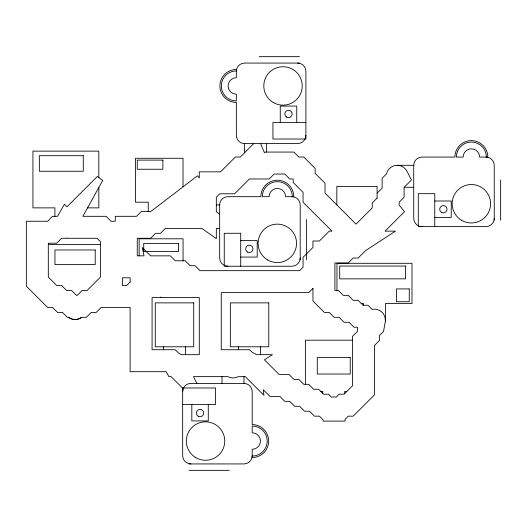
<?xml version="1.0" encoding="UTF-8"?>
<svg xmlns="http://www.w3.org/2000/svg" width="527" height="527" viewBox="0 0 527 527"><rect width="100%" height="100%" fill="white"/><g stroke="black" fill="none" stroke-linecap="round" stroke-linejoin="round"><path stroke-width="0.79" d="M377.187 193.099L382.128 188.152L382.128 178.271L386.541 173.857L386.811 172.876A10.981 10.981 0 0 1 396.409 165.346L397.49 165.313A10.981 10.981 0 0 1 407.042 171.328L411.442 180.017L404.09 187.368L404.09 197.25L399.15 202.197L399.15 205.056L404.512 211.656L385.033 231.136L395.428 231.136L365.481 250.687L358.129 258.039L353.189 258.039L348.242 262.98L334.908 262.98L334.908 290.436L338.36 290.436L343.301 295.377L348.242 295.377L353.189 300.318L358.129 300.318L363.07 305.258L368.011 305.258L372.075 309.323L375.428 309.092L379.605 310.317L382.885 312.966L384.947 316.72L385.415 321.048L383.518 331.476L379.381 335.613L379.381 340.554L374.44 345.495L374.44 394.907L353.189 416.165L348.242 416.165L345.047 419.36L345.099 421.106L323.13 421.106L323.097 419.874L319.382 416.165L314.441 416.165L309.501 411.225L304.56 411.225L299.619 406.284L294.679 406.284L289.731 401.337L284.791 401.337L279.85 396.396L269.969 396.396L263.335 389.769L263.902 395.276L245.259 376.634L237.987 376.713A10.981 10.981 0 0 1 228.606 377.003L227.862 376.634L193.475 376.634L196.874 383.406M385.408 321.075L385.336 321.575M385.441 320.502L385.461 303.559L411.995 303.559L411.995 263.296L336.964 263.296L336.964 290.436M182.665 391.64L183.561 387.898A8.234 8.234 0 0 1 190.899 383.406L243.975 383.406A8.234 8.234 0 0 1 252.209 391.64L252.209 424.584A16.469 16.469 0 0 1 268.678 441.053A16.469 16.469 0 0 1 252.209 457.528L252.209 449.287A8.234 8.234 0 0 0 260.443 441.053A8.234 8.234 0 0 0 252.209 432.819L252.209 426.047A15.006 15.006 0 0 1 267.215 441.053A15.006 15.006 0 0 1 252.209 456.059M253.737 143.594L240.319 157.013L235.378 157.013L220.556 171.842L199.298 171.842L199.298 177.948L197.421 175.801L151.012 211.373L141.493 211.373L136.552 216.314L115.294 216.314L115.294 221.254L111.059 221.254L106.118 216.314L82.871 216.314L102.679 180.504L97.324 176.473L66.982 206.821L64.432 204.272L57.489 216.314L52.548 216.314L47.608 221.254L26.35 221.254L26.35 286.194L47.608 307.452L52.548 307.452L57.489 312.392L62.43 312.392L67.37 317.333L68.523 317.333C71.83 319.876 76.606 320.205 80.256 318.216L79.775 318.453M377.187 198.04L372.246 202.981L372.246 207.921L356.048 224.12L325.027 193.099L325.027 183.212L315.146 173.33L315.146 168.39L303.769 157.013L298.829 157.013L293.888 152.072L265.028 152.072L264.396 152.705L260.621 143.594M80.269 318.216L81.613 317.346L86.349 317.333L91.296 312.392L96.237 312.392L101.177 307.452L130.116 307.452L130.116 371.693L166.203 371.693L168.91 376.634L171.143 376.634L183.225 388.715M80.723 317.939L81.178 317.669M78.78 318.861L79.281 318.683M77.746 319.178L78.266 319.046M76.692 319.388L77.219 319.309M75.624 319.494L76.151 319.467M259.218 56.666L299.481 56.666M299.481 63.069L244.581 63.069A8.234 8.234 0 0 0 236.346 71.303M305.891 122.547L272.946 122.547L272.946 139.023L305.891 139.023L305.891 71.303A8.234 8.234 0 0 0 297.656 63.069M236.346 70.941A15.006 15.006 0 0 0 221.333 85.947A15.006 15.006 0 0 0 236.346 100.953L236.346 94.181A8.234 8.234 0 0 1 228.105 85.947A8.234 8.234 0 0 1 236.346 77.713L236.346 69.472A16.469 16.469 0 0 0 219.871 85.947A16.469 16.469 0 0 0 236.346 102.416L236.346 135.36A8.234 8.234 0 0 0 244.581 143.594L297.656 143.594A8.234 8.234 0 0 0 305.891 135.36M397.246 165.313L413.721 165.313A8.234 8.234 0 0 1 421.956 157.079L454.893 157.079A16.469 16.469 0 0 1 471.369 140.604A16.469 16.469 0 0 1 487.837 157.079L479.603 157.079A8.234 8.234 0 0 0 471.369 148.838A8.234 8.234 0 0 0 463.134 157.079L456.362 157.079A15.006 15.006 0 0 1 471.369 142.066A15.006 15.006 0 0 1 486.375 157.079M404.189 187.276L413.721 187.276M434.762 200.998L451.237 200.998L451.237 217.473L434.762 217.473M216.32 204.917L219.673 204.917A8.234 8.234 0 0 1 227.908 196.683L260.852 196.683A16.469 16.469 0 0 1 277.327 180.208A16.469 16.469 0 0 1 293.796 196.683L285.562 196.683A8.234 8.234 0 0 0 277.327 188.449A8.234 8.234 0 0 0 269.086 196.683L262.314 196.683A15.006 15.006 0 0 1 277.327 181.677A15.006 15.006 0 0 1 292.333 196.683M87.541 207.869L98.826 207.869L98.826 187.474M219.673 228.389L216.32 228.389L216.32 238.652L201.841 228.389L165.412 228.389L160.471 233.336L155.531 233.336L150.59 238.276L137.257 238.276L137.257 255.845L144.036 255.845L142.218 247.473L150.59 255.845L170.353 255.845L175.293 260.786L185.181 260.786L190.122 265.727L195.062 265.727L200.003 270.667L299.619 270.667L303.065 267.215L303.065 257.334L312.952 247.453L312.952 241.017L319.382 241.017L329.263 231.136L332.01 231.136L303.065 202.197L303.065 192.309L293.183 182.428L293.183 178.976L289.731 178.976L284.791 174.035L274.126 174.035L269.185 178.976L249.416 178.976L234.594 193.804L219.766 193.804L216.32 197.25L216.32 211.735L219.673 214.114M240.72 240.602L257.196 240.602L257.196 257.077L240.72 257.077M48.313 244.482L100.473 244.482M361.37 303.559L363.498 303.559L363.498 305.258M352.484 340.178L305.383 340.178L305.383 384.321M320.759 391.423L322.774 391.423L322.774 393.438M346.865 391.423L344.73 391.423L344.73 393.557M182.665 404.453L215.602 404.453L215.602 387.977L182.665 387.977L182.665 455.697A8.234 8.234 0 0 0 190.899 463.931M189.068 463.931L243.975 463.931A8.234 8.234 0 0 0 252.209 455.697M189.068 470.334L229.331 470.334M74.544 319.494L75.078 319.52M73.477 319.388L73.997 319.467M72.416 319.178L72.93 319.309M71.389 318.868L71.889 319.046M70.394 318.46L70.875 318.683M69.445 317.952L69.9 318.222M68.55 317.353L68.978 317.669M500.65 179.951L500.65 220.214M494.247 220.214L494.247 165.313A8.234 8.234 0 0 0 486.006 157.079M434.762 226.623L434.762 193.679L418.293 193.679L418.293 226.623L486.006 226.623A8.234 8.234 0 0 0 494.247 218.389M413.721 165.313L413.721 218.389A8.234 8.234 0 0 0 421.956 226.623M377.101 198.126L377.101 186.393L336.839 186.393L336.839 204.911M306.609 219.561L306.609 259.824M300.199 259.824L300.199 204.917A8.234 8.234 0 0 0 291.965 196.683M296.741 122.547L296.741 106.079L280.265 106.079L280.265 122.547M266.543 143.594L266.543 152.072M260.542 346.786L260.542 354.671M244.581 143.594L244.581 152.758M243.975 376.634L243.975 383.406M240.72 266.227L240.72 233.283L224.252 233.283L224.252 266.227L291.965 266.227A8.234 8.234 0 0 0 300.199 257.993M238.579 346.786L238.579 349.73M222.012 376.634L222.012 383.406M219.673 204.917L219.673 257.993A8.234 8.234 0 0 0 227.908 266.227M208.284 404.453L208.284 420.921L191.815 420.921L191.815 404.453M185.471 346.792L185.471 354.671M183.014 186.762L183.014 158.271L135.426 158.271L135.426 202.19L148.239 202.19L148.239 211.373M183.06 260.786L183.06 238.797L139.135 238.797L139.135 255.845M163.508 346.792L163.508 349.73M98.826 177.599L98.826 151.13L32.938 151.13L32.938 207.869L54.9 207.869L54.9 216.314M61.646 238.276L56.705 243.217L48.313 243.217L48.313 277.103L56.705 285.489L61.646 285.489L66.586 290.436L71.527 290.436L76.468 295.377L77.252 295.377L82.199 290.436L87.139 290.436L100.473 277.103L100.473 241.722L97.021 238.276L67.37 238.276L66.982 237.881L66.586 238.276L61.646 238.276M130.116 282.044L126.671 285.489L122.435 285.489L122.435 277.808L130.116 277.808L130.116 282.044M160.867 297.175L160.471 297.571L152.079 297.571L152.079 349.73L175.293 349.73L178.693 353.13L181.308 354.671L199.298 354.671L199.298 297.571L161.255 297.571L160.867 297.175M312.952 288.394L308.717 292.63L221.261 292.63L221.261 349.73L249.416 349.73L252.703 352.734A10.981 10.981 0 0 1 255.621 354.098L256.399 354.671L272.413 354.671L264.429 359.796L279.066 374.433L288.948 374.433L293.888 379.381L298.829 379.381L303.769 384.321L308.717 384.321L313.657 389.262L318.598 389.262L323.538 394.203L328.479 394.203L331.443 397.167L332.379 397.002A10.981 10.981 0 0 1 335.6 397.068L336.154 397.193L339.151 394.203L344.091 394.203L352.484 385.81L352.484 336.397L357.425 331.457L357.425 327.221L353.973 327.221L349.032 322.28L344.091 322.28L339.151 317.333L334.204 317.333L329.263 312.392L324.322 312.392L312.952 301.022L312.952 288.394M83.266 155.709L39.347 155.709L39.347 171.262L83.266 171.262L83.266 155.709M162.883 160.096L137.257 160.096L137.257 169.246L162.883 169.246L162.883 160.096M178.482 243.375L143.713 243.375L143.713 251.61L178.482 251.61L178.482 243.375M95.209 249.976L54.946 249.976L54.946 264.613L95.209 264.613L95.209 249.976M405.592 266.043L339.711 266.043L339.711 278.855L405.592 278.855L405.592 266.043M409.255 288.921L396.442 288.921L396.442 301.727L409.255 301.727L409.255 288.921M193.705 302.867L155.274 302.867L155.274 346.792L193.705 346.792L193.705 302.867M268.777 302.867L230.345 302.867L230.345 346.786L268.777 346.786L268.777 302.867M350.224 357.563L317.28 357.563L317.28 374.038L350.224 374.038L350.224 357.563M198.218 416.225A3.663 3.663 0 0 0 203.705 413.049A3.663 3.663 0 0 0 198.218 409.881A3.663 3.663 0 0 0 198.218 416.225M195.214 457.258A19.216 19.216 0 0 0 224.739 441.889A19.216 19.216 0 0 0 196.663 424.011A19.216 19.216 0 0 0 195.214 457.258M247.492 252.011A3.663 3.663 0 0 0 252.986 248.843A3.663 3.663 0 0 0 247.492 245.668A3.663 3.663 0 0 0 247.492 252.011M267.716 259.989A19.216 19.216 0 0 0 296.543 243.349A19.216 19.216 0 0 0 267.716 226.709A19.216 19.216 0 0 0 267.716 259.989M441.534 212.407A3.663 3.663 0 0 0 447.028 209.232A3.663 3.663 0 0 0 441.534 206.064A3.663 3.663 0 0 0 441.534 212.407M461.757 220.385A19.216 19.216 0 0 0 490.584 203.745A19.216 19.216 0 0 0 461.757 187.105A19.216 19.216 0 0 0 461.757 220.385M286.372 116.922A3.663 3.663 0 0 0 292.142 114.306A3.663 3.663 0 0 0 286.991 110.611A3.663 3.663 0 0 0 286.372 116.922M273.401 102.587A19.216 19.216 0 0 0 302.228 85.947A19.216 19.216 0 0 0 273.401 69.307A19.216 19.216 0 0 0 273.401 102.587"/></g></svg>
